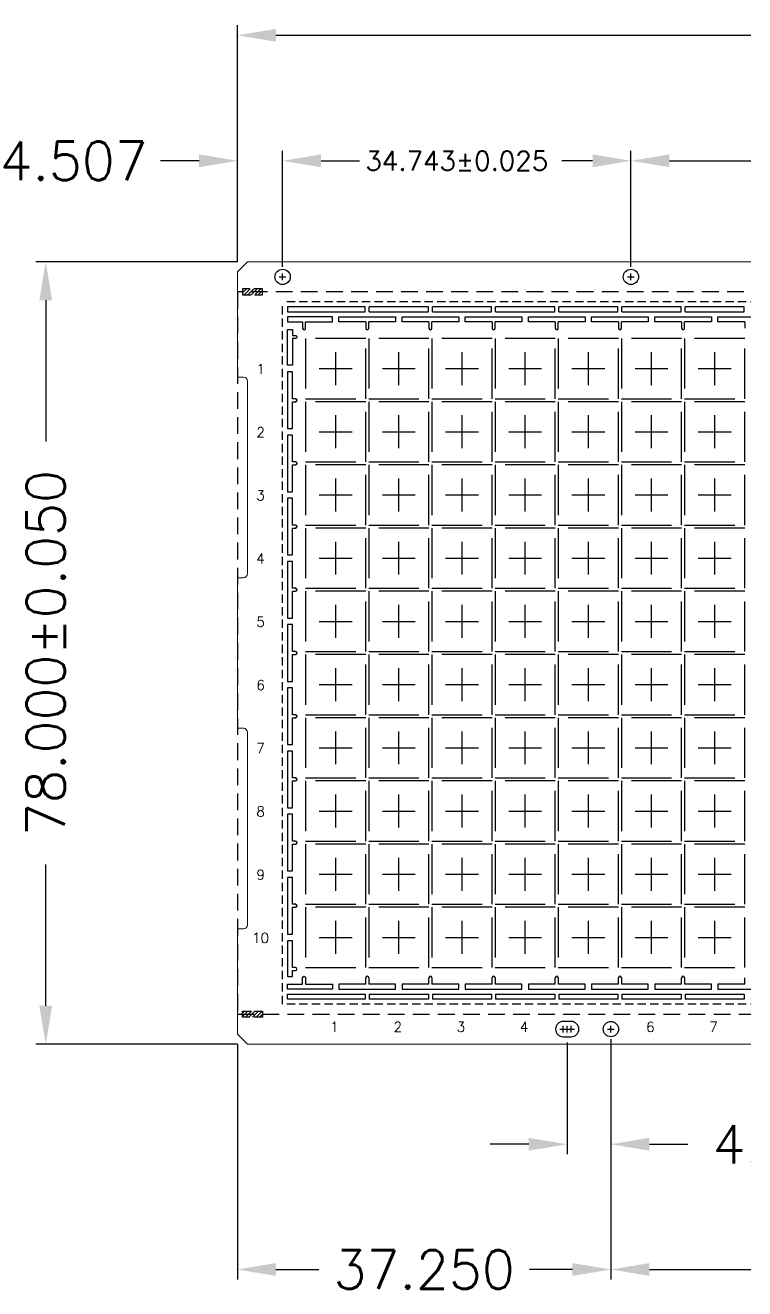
# Model space of a CAD drawing. Header units: inches. Extents: x 5 to 403, y 5 to 265.
# Drawn here: x 48.44 to 69.97, y 77.82 to 115.6 of the extents above; entities that cross this region are included whole.
import ezdxf

# ---------------------------------------------------------------- set-up
doc = ezdxf.new("R2010")
doc.units = ezdxf.units.IN
doc.header["$MEASUREMENT"] = 0
for name, pattern in [('CENTER', [2, 1.25, -0.25, 0.25, -0.25]), ('DASHED', [0.75, 0.5, -0.25]), ('HIDDEN', [0.375, 0.25, -0.125])]:
    doc.linetypes.add(name, pattern=pattern)
for name, color, linetype in [('1（实线、SECTION图示等）', 7, 'Continuous'), ('CEN(中心线)', 1, 'CENTER'), ('DIM(尺寸标注）', 4, 'Continuous'), ('EFFECTIVE AREA（塑封区域）', 4, 'HIDDEN'), ('PKG LINE（虚线）', 2, 'HIDDEN'), ('Tape(胶带、实线）', 4, 'Continuous')]:
    doc.layers.add(name, color=color, linetype=linetype)
doc.styles.add('SIMPLEX', font='SIMPLEX')
doc.styles.get("Standard").update_dxf_attribs({"font": ''})
doc.styles.get('Standard').set_extended_font_data('SimSun')

msp = doc.modelspace()

# ---------------------------------------------------------------- hatches: boundary and pattern name
at = {"layer": 'DIM(尺寸标注）'}
h = msp.add_hatch(dxfattribs=at)
h.set_pattern_fill('ANSI31', color=256, scale=0.6, style=0)
h.set_pattern_definition([(45, (-224.63369, 107.40307), (-0.053033009, 0.053033009), [])])
h.paths.add_polyline_path([(54.93635, 107.7195), (54.93635, 107.5395), (55.53635, 107.5395), (55.53635, 107.7195)])
h.paths.add_polyline_path([(54.93635, 85.9395), (54.93635, 86.1195), (55.53635, 86.1195), (55.53635, 85.9395)])
h.paths.add_polyline_path([(131.43635, 86.1195), (131.43635, 85.9395), (132.03635, 85.9395), (132.03635, 86.1195)])
h.paths.add_polyline_path([(131.43635, 107.5395), (131.43635, 107.7195), (132.03635, 107.7195), (132.03635, 107.5395)])

# ---------------------------------------------------------------- linework, layer by layer
at = {"layer": '1（实线、SECTION图示等）'}
for p, q in [((56.28635, 107.1795, 0.1444), (56.28635, 107.0295, 0.1444)), ((58.61135, 107.1795, 0.1444), (56.28635, 107.1795, 0.1444)), ((56.28635, 107.0295, 0.1444), (58.61135, 107.0295, 0.1444)), ((58.61135, 107.0295, 0.1444), (58.61135, 107.1795, 0.1444)), ((60.50135, 107.1795, 0.1444), (58.73135, 107.1795, 0.1444)), ((58.73135, 107.0295, 0.1444), (58.73135, 107.1795, 0.1444)), ((58.73135, 107.0295, 0.1444), (60.50135, 107.0295, 0.1444)), ((60.50135, 107.0295, 0.1444), (60.50135, 107.1795, 0.1444)), ((62.39135, 107.1795, 0.1444), (60.62135, 107.1795, 0.1444)), ((60.62135, 107.0295, 0.1444), (60.62135, 107.1795, 0.1444)), ((60.62135, 107.0295, 0.1444), (62.39135, 107.0295, 0.1444)), ((62.39135, 107.0295, 0.1444), (62.39135, 107.1795, 0.1444)), ((64.28135, 107.1795, 0.1444), (62.51135, 107.1795, 0.1444)), ((62.51135, 107.0295, 0.1444), (62.51135, 107.1795, 0.1444)), ((62.51135, 107.0295, 0.1444), (64.28135, 107.0295, 0.1444)), ((64.28135, 107.0295, 0.1444), (64.28135, 107.1795, 0.1444)), ((66.17135, 107.1795, 0.1444), (64.40135, 107.1795, 0.1444)), ((64.40135, 107.0295, 0.1444), (64.40135, 107.1795, 0.1444)), ((64.40135, 107.0295, 0.1444), (66.17135, 107.0295, 0.1444)), ((66.17135, 107.0295, 0.1444), (66.17135, 107.1795, 0.1444)), ((68.06135, 107.1795, 0.1444), (66.29135, 107.1795, 0.1444)), ((66.29135, 107.0295, 0.1444), (66.29135, 107.1795, 0.1444)), ((66.29135, 107.0295, 0.1444), (68.06135, 107.0295, 0.1444)), ((68.06135, 107.0295, 0.1444), (68.06135, 107.1795, 0.1444)), ((69.95135, 107.1795, 0.1444), (68.18135, 107.1795, 0.1444)), ((68.18135, 107.0295, 0.1444), (68.18135, 107.1795, 0.1444)), ((68.18135, 107.0295, 0.1444), (69.95135, 107.0295, 0.1444)), ((69.95135, 107.0295, 0.1444), (69.95135, 107.1795, 0.1444)), ((56.28635, 86.4795, 0.1444), (56.28635, 86.6295, 0.1444)), ((56.28635, 86.6295, 0.1444), (58.61135, 86.6295, 0.1444)), ((58.61135, 86.6295, 0.1444), (58.61135, 86.4795, 0.1444)), ((58.73135, 86.6295, 0.1444), (60.50135, 86.6295, 0.1444)), ((58.73135, 86.6295, 0.1444), (58.73135, 86.4795, 0.1444)), ((60.50135, 86.6295, 0.1444), (60.50135, 86.4795, 0.1444)), ((60.62135, 86.6295, 0.1444), (62.39135, 86.6295, 0.1444)), ((60.62135, 86.6295, 0.1444), (60.62135, 86.4795, 0.1444)), ((62.39135, 86.6295, 0.1444), (62.39135, 86.4795, 0.1444)), ((62.51135, 86.6295, 0.1444), (64.28135, 86.6295, 0.1444)), ((62.51135, 86.6295, 0.1444), (62.51135, 86.4795, 0.1444)), ((64.28135, 86.6295, 0.1444), (64.28135, 86.4795, 0.1444)), ((64.40135, 86.6295, 0.1444), (66.17135, 86.6295, 0.1444)), ((64.40135, 86.6295, 0.1444), (64.40135, 86.4795, 0.1444)), ((66.17135, 86.6295, 0.1444), (66.17135, 86.4795, 0.1444)), ((66.29135, 86.6295, 0.1444), (68.06135, 86.6295, 0.1444)), ((66.29135, 86.6295, 0.1444), (66.29135, 86.4795, 0.1444)), ((68.06135, 86.6295, 0.1444), (68.06135, 86.4795, 0.1444)), ((68.18135, 86.6295, 0.1444), (69.95135, 86.6295, 0.1444)), ((68.18135, 86.6295, 0.1444), (68.18135, 86.4795, 0.1444)), ((69.95135, 86.6295, 0.1444), (69.95135, 86.4795, 0.1444)), ((58.61135, 86.4795, 0.1444), (56.28635, 86.4795, 0.1444)), ((60.50135, 86.4795, 0.1444), (58.73135, 86.4795, 0.1444)), ((62.39135, 86.4795, 0.1444), (60.62135, 86.4795, 0.1444)), ((64.28135, 86.4795, 0.1444), (62.51135, 86.4795, 0.1444)), ((66.17135, 86.4795, 0.1444), (64.40135, 86.4795, 0.1444)), ((68.06135, 86.4795, 0.1444), (66.29135, 86.4795, 0.1444)), ((69.95135, 86.4795, 0.1444), (68.18135, 86.4795, 0.1444))]:
    msp.add_line(p, q, dxfattribs=at)
at = {"layer": '1（实线、SECTION图示等）', "ltscale": 10}
for p, q in [((57.82385, 106.7295, 0.1444), (57.82385, 106.8795, 0.1444)), ((57.82385, 106.8795, 0.1444), (59.51885, 106.8795, 0.1444)), ((58.62635, 106.7295, 0.1444), (57.82385, 106.7295, 0.1444)), ((58.62635, 106.7295, 0.1444), (58.62635, 106.5405, 0.1444)), ((59.51885, 106.7295, 0.1444), (58.71635, 106.7295, 0.1444)), ((58.71635, 106.5405, 0.1444), (58.71635, 106.7295, 0.1444)), ((59.51885, 106.8795, 0.1444), (59.51885, 106.7295, 0.1444)), ((59.71385, 106.7295, 0.1444), (59.71385, 106.8795, 0.1444)), ((59.71385, 106.8795, 0.1444), (61.40885, 106.8795, 0.1444)), ((60.51635, 106.7295, 0.1444), (59.71385, 106.7295, 0.1444)), ((60.51635, 106.7295, 0.1444), (60.51635, 106.5405, 0.1444)), ((61.40885, 106.7295, 0.1444), (60.60635, 106.7295, 0.1444)), ((60.60635, 106.5405, 0.1444), (60.60635, 106.7295, 0.1444)), ((61.40885, 106.8795, 0.1444), (61.40885, 106.7295, 0.1444)), ((61.60385, 106.7295, 0.1444), (61.60385, 106.8795, 0.1444)), ((61.60385, 106.8795, 0.1444), (63.29885, 106.8795, 0.1444)), ((62.40635, 106.7295, 0.1444), (61.60385, 106.7295, 0.1444)), ((62.40635, 106.7295, 0.1444), (62.40635, 106.5405, 0.1444)), ((63.29885, 106.7295, 0.1444), (62.49635, 106.7295, 0.1444)), ((62.49635, 106.5405, 0.1444), (62.49635, 106.7295, 0.1444)), ((63.29885, 106.8795, 0.1444), (63.29885, 106.7295, 0.1444)), ((63.49385, 106.7295, 0.1444), (63.49385, 106.8795, 0.1444)), ((63.49385, 106.8795, 0.1444), (65.18885, 106.8795, 0.1444)), ((64.29635, 106.7295, 0.1444), (63.49385, 106.7295, 0.1444)), ((64.29635, 106.7295, 0.1444), (64.29635, 106.5405, 0.1444)), ((65.18885, 106.7295, 0.1444), (64.38635, 106.7295, 0.1444)), ((64.38635, 106.5405, 0.1444), (64.38635, 106.7295, 0.1444)), ((65.18885, 106.8795, 0.1444), (65.18885, 106.7295, 0.1444)), ((65.38385, 106.7295, 0.1444), (65.38385, 106.8795, 0.1444)), ((65.38385, 106.8795, 0.1444), (67.07885, 106.8795, 0.1444)), ((66.18635, 106.7295, 0.1444), (65.38385, 106.7295, 0.1444)), ((66.18635, 106.7295, 0.1444), (66.18635, 106.5405, 0.1444)), ((67.07885, 106.7295, 0.1444), (66.27635, 106.7295, 0.1444)), ((66.27635, 106.5405, 0.1444), (66.27635, 106.7295, 0.1444)), ((67.07885, 106.8795, 0.1444), (67.07885, 106.7295, 0.1444)), ((67.27385, 106.7295, 0.1444), (67.27385, 106.8795, 0.1444)), ((67.27385, 106.8795, 0.1444), (68.96885, 106.8795, 0.1444)), ((68.07635, 106.7295, 0.1444), (67.27385, 106.7295, 0.1444)), ((68.07635, 106.7295, 0.1444), (68.07635, 106.5405, 0.1444)), ((68.96885, 106.7295, 0.1444), (68.16635, 106.7295, 0.1444)), ((68.16635, 106.5405, 0.1444), (68.16635, 106.7295, 0.1444)), ((68.96885, 106.8795, 0.1444), (68.96885, 106.7295, 0.1444)), ((69.16385, 106.7295, 0.1444), (69.16385, 106.8795, 0.1444)), ((69.16385, 106.8795, 0.1444), (70.85885, 106.8795, 0.1444)), ((69.96635, 106.7295, 0.1444), (69.16385, 106.7295, 0.1444)), ((69.96635, 106.7295, 0.1444), (69.96635, 106.5405, 0.1444)), ((58.62635, 86.9295, 0.1444), (57.82385, 86.9295, 0.1444)), ((57.82385, 86.9295, 0.1444), (57.82385, 86.7795, 0.1444)), ((58.62635, 86.9295, 0.1444), (58.62635, 87.1185, 0.1444)), ((58.71635, 87.1185, 0.1444), (58.71635, 86.9295, 0.1444)), ((59.51885, 86.9295, 0.1444), (58.71635, 86.9295, 0.1444)), ((59.51885, 86.7795, 0.1444), (59.51885, 86.9295, 0.1444)), ((60.51635, 86.9295, 0.1444), (59.71385, 86.9295, 0.1444)), ((59.71385, 86.9295, 0.1444), (59.71385, 86.7795, 0.1444)), ((60.51635, 86.9295, 0.1444), (60.51635, 87.1185, 0.1444)), ((60.60635, 87.1185, 0.1444), (60.60635, 86.9295, 0.1444)), ((61.40885, 86.9295, 0.1444), (60.60635, 86.9295, 0.1444)), ((61.40885, 86.7795, 0.1444), (61.40885, 86.9295, 0.1444)), ((62.40635, 86.9295, 0.1444), (61.60385, 86.9295, 0.1444)), ((61.60385, 86.9295, 0.1444), (61.60385, 86.7795, 0.1444)), ((62.40635, 86.9295, 0.1444), (62.40635, 87.1185, 0.1444)), ((62.49635, 87.1185, 0.1444), (62.49635, 86.9295, 0.1444)), ((63.29885, 86.9295, 0.1444), (62.49635, 86.9295, 0.1444)), ((63.29885, 86.7795, 0.1444), (63.29885, 86.9295, 0.1444)), ((64.29635, 86.9295, 0.1444), (63.49385, 86.9295, 0.1444)), ((63.49385, 86.9295, 0.1444), (63.49385, 86.7795, 0.1444)), ((64.29635, 86.9295, 0.1444), (64.29635, 87.1185, 0.1444)), ((64.38635, 87.1185, 0.1444), (64.38635, 86.9295, 0.1444)), ((65.18885, 86.9295, 0.1444), (64.38635, 86.9295, 0.1444)), ((65.18885, 86.7795, 0.1444), (65.18885, 86.9295, 0.1444)), ((66.18635, 86.9295, 0.1444), (65.38385, 86.9295, 0.1444)), ((65.38385, 86.9295, 0.1444), (65.38385, 86.7795, 0.1444)), ((66.18635, 86.9295, 0.1444), (66.18635, 87.1185, 0.1444)), ((66.27635, 87.1185, 0.1444), (66.27635, 86.9295, 0.1444)), ((67.07885, 86.9295, 0.1444), (66.27635, 86.9295, 0.1444)), ((67.07885, 86.7795, 0.1444), (67.07885, 86.9295, 0.1444)), ((68.07635, 86.9295, 0.1444), (67.27385, 86.9295, 0.1444)), ((67.27385, 86.9295, 0.1444), (67.27385, 86.7795, 0.1444)), ((68.07635, 86.9295, 0.1444), (68.07635, 87.1185, 0.1444)), ((68.16635, 87.1185, 0.1444), (68.16635, 86.9295, 0.1444)), ((68.96885, 86.9295, 0.1444), (68.16635, 86.9295, 0.1444)), ((68.96885, 86.7795, 0.1444), (68.96885, 86.9295, 0.1444)), ((69.96635, 86.9295, 0.1444), (69.16385, 86.9295, 0.1444)), ((69.16385, 86.9295, 0.1444), (69.16385, 86.7795, 0.1444)), ((69.96635, 86.9295, 0.1444), (69.96635, 87.1185, 0.1444)), ((57.82385, 86.7795, 0.1444), (59.51885, 86.7795, 0.1444)), ((59.71385, 86.7795, 0.1444), (61.40885, 86.7795, 0.1444)), ((61.60385, 86.7795, 0.1444), (63.29885, 86.7795, 0.1444)), ((63.49385, 86.7795, 0.1444), (65.18885, 86.7795, 0.1444)), ((65.38385, 86.7795, 0.1444), (67.07885, 86.7795, 0.1444)), ((67.27385, 86.7795, 0.1444), (68.96885, 86.7795, 0.1444)), ((69.16385, 86.7795, 0.1444), (70.85885, 86.7795, 0.1444))]:
    msp.add_line(p, q, dxfattribs=at)
at = {"layer": '1（实线、SECTION图示等）', "lineweight": 0, "elevation": 0.1444}
msp.add_lwpolyline([(131.88635, 85.1295), (55.08635, 85.1295), (54.78635, 85.4295), (54.78635, 88.5795), (54.96635, 88.5795, 0.41421356), (55.08635, 88.6995), (55.08635, 94.4595, 0.41421356), (54.96635, 94.5795), (54.78635, 94.5795), (54.78635, 99.0795), (54.96635, 99.0795, 0.41421356), (55.08635, 99.1995), (55.08635, 104.9595, 0.41421356), (54.96635, 105.0795), (54.78635, 105.0795), (54.78635, 108.2295), (55.08635, 108.5295), (131.88635, 108.5295)], format="xyb", dxfattribs=at)
at = {"layer": '1（实线、SECTION图示等）', "ltscale": 10, "elevation": 0.1444}
for points in [[(56.73635, 106.5405, 1), (56.82635, 106.5405), (56.82635, 106.7295), (57.62885, 106.7295), (57.62885, 106.8795), (56.28635, 106.8795), (56.28635, 106.7295), (56.73635, 106.7295)], [(56.73635, 87.1185, -1), (56.82635, 87.1185), (56.82635, 86.9295), (57.62885, 86.9295), (57.62885, 86.7795), (56.28635, 86.7795), (56.28635, 86.9295), (56.73635, 86.9295)]]:
    msp.add_lwpolyline(points, format="xyb", close=True, dxfattribs=at)
at = {"layer": '1（实线、SECTION图示等）', "elevation": 0.1444}
for points in [[(56.28635, 105.432), (56.28635, 106.5045), (56.43635, 106.5045), (56.43635, 106.3245), (56.52035, 106.3245, -1), (56.52035, 106.2345), (56.43635, 106.2345), (56.43635, 105.432)], [(56.28635, 88.227), (56.28635, 87.1545), (56.43635, 87.1545), (56.43635, 87.3345), (56.52035, 87.3345, 1), (56.52035, 87.4245), (56.43635, 87.4245), (56.43635, 88.227)], [(64.77275, 85.3545, 1), (64.77275, 85.8117), (64.53275, 85.8117, 1), (64.53275, 85.3545)]]:
    msp.add_lwpolyline(points, format="xyb", close=True, dxfattribs=at)
for points in [[(56.52035, 104.4345), (56.43635, 104.4345), (56.43635, 105.237), (56.28635, 105.237), (56.28635, 103.542), (56.43635, 103.542), (56.43635, 104.3445), (56.52035, 104.3445, 1), (56.52035, 104.4345, -1), (56.52035, 104.3445)], [(56.52035, 102.5445), (56.43635, 102.5445), (56.43635, 103.347), (56.28635, 103.347), (56.28635, 101.652), (56.43635, 101.652), (56.43635, 102.4545), (56.52035, 102.4545, 1), (56.52035, 102.5445, -1), (56.52035, 102.4545)], [(56.52035, 100.6545), (56.43635, 100.6545), (56.43635, 101.457), (56.28635, 101.457), (56.28635, 99.762), (56.43635, 99.762), (56.43635, 100.5645), (56.52035, 100.5645, 1), (56.52035, 100.6545, -1), (56.52035, 100.5645)], [(56.52035, 98.7645), (56.43635, 98.7645), (56.43635, 99.567), (56.28635, 99.567), (56.28635, 97.872), (56.43635, 97.872), (56.43635, 98.6745), (56.52035, 98.6745, 1), (56.52035, 98.7645, -1), (56.52035, 98.6745)], [(56.52035, 96.8745), (56.43635, 96.8745), (56.43635, 97.677), (56.28635, 97.677), (56.28635, 95.982), (56.43635, 95.982), (56.43635, 96.7845), (56.52035, 96.7845, 1), (56.52035, 96.8745, -1), (56.52035, 96.7845)], [(56.52035, 94.9845), (56.43635, 94.9845), (56.43635, 95.787), (56.28635, 95.787), (56.28635, 94.092), (56.43635, 94.092), (56.43635, 94.8945), (56.52035, 94.8945, 1), (56.52035, 94.9845, -1), (56.52035, 94.8945)], [(56.52035, 93.0945), (56.43635, 93.0945), (56.43635, 93.897), (56.28635, 93.897), (56.28635, 92.202), (56.43635, 92.202), (56.43635, 93.0045), (56.52035, 93.0045, 1), (56.52035, 93.0945, -1), (56.52035, 93.0045)], [(56.52035, 91.2045), (56.43635, 91.2045), (56.43635, 92.007), (56.28635, 92.007), (56.28635, 90.312), (56.43635, 90.312), (56.43635, 91.1145), (56.52035, 91.1145, 1), (56.52035, 91.2045, -1), (56.52035, 91.1145)], [(56.52035, 89.3145), (56.43635, 89.3145), (56.43635, 90.117), (56.28635, 90.117), (56.28635, 88.422), (56.43635, 88.422), (56.43635, 89.2245), (56.52035, 89.2245, 1), (56.52035, 89.3145, -1), (56.52035, 89.2245)]]:
    msp.add_lwpolyline(points, format="xyb", dxfattribs=at)
at = {"layer": '1（实线、SECTION图示等）'}
for centre in [(56.13845, 108.0759, 0.1444), (56.13845, 108.0759, 0.1444), (66.56135, 108.0759, 0.1444), (65.96135, 85.5831, 0.1444)]:
    msp.add_circle(centre, 0.2286, dxfattribs=at)
at = {"layer": '1（实线、SECTION图示等）', "ltscale": 10}
for centre, start, end in [((58.67135, 106.5405, 0.1444), 180, 0), ((60.56135, 106.5405, 0.1444), 180, 0), ((62.45135, 106.5405, 0.1444), 180, 0), ((64.34135, 106.5405, 0.1444), 180, 0), ((66.23135, 106.5405, 0.1444), 180, 0), ((68.12135, 106.5405, 0.1444), 180, 0), ((58.67135, 87.1185, 0.1444), 0, 180), ((60.56135, 87.1185, 0.1444), 0, 180), ((62.45135, 87.1185, 0.1444), 0, 180), ((64.34135, 87.1185, 0.1444), 0, 180), ((66.23135, 87.1185, 0.1444), 0, 180), ((68.12135, 87.1185, 0.1444), 0, 180)]:
    msp.add_arc(centre, 0.045, start, end, dxfattribs=at)
at = {"layer": 'CEN(中心线)', "linetype": 'CENTER', "ltscale": 1.6}
for p, q in [((57.72635, 104.84251, 0.1444), (57.72635, 105.82649, 0.1444)), ((59.61635, 104.84251, 0.1444), (59.61635, 105.82649, 0.1444)), ((61.50635, 104.84251, 0.1444), (61.50635, 105.82649, 0.1444)), ((63.39635, 104.84251, 0.1444), (63.39635, 105.82649, 0.1444)), ((65.28635, 104.84251, 0.1444), (65.28635, 105.82649, 0.1444)), ((67.17635, 104.84251, 0.1444), (67.17635, 105.82649, 0.1444)), ((69.06635, 104.84251, 0.1444), (69.06635, 105.82649, 0.1444)), ((57.23436, 105.3345, 0.1444), (58.21834, 105.3345, 0.1444)), ((59.12436, 105.3345, 0.1444), (60.10834, 105.3345, 0.1444)), ((61.01436, 105.3345, 0.1444), (61.99834, 105.3345, 0.1444)), ((62.90436, 105.3345, 0.1444), (63.88834, 105.3345, 0.1444)), ((64.79436, 105.3345, 0.1444), (65.77834, 105.3345, 0.1444)), ((66.68436, 105.3345, 0.1444), (67.66834, 105.3345, 0.1444)), ((68.57436, 105.3345, 0.1444), (69.55834, 105.3345, 0.1444)), ((57.72635, 102.95251, 0.1444), (57.72635, 103.93649, 0.1444)), ((59.61635, 102.95251, 0.1444), (59.61635, 103.93649, 0.1444)), ((61.50635, 102.95251, 0.1444), (61.50635, 103.93649, 0.1444)), ((63.39635, 102.95251, 0.1444), (63.39635, 103.93649, 0.1444)), ((65.28635, 102.95251, 0.1444), (65.28635, 103.93649, 0.1444)), ((67.17635, 102.95251, 0.1444), (67.17635, 103.93649, 0.1444)), ((69.06635, 102.95251, 0.1444), (69.06635, 103.93649, 0.1444)), ((57.23436, 103.4445, 0.1444), (58.21834, 103.4445, 0.1444)), ((59.12436, 103.4445, 0.1444), (60.10834, 103.4445, 0.1444)), ((61.01436, 103.4445, 0.1444), (61.99834, 103.4445, 0.1444)), ((62.90436, 103.4445, 0.1444), (63.88834, 103.4445, 0.1444)), ((64.79436, 103.4445, 0.1444), (65.77834, 103.4445, 0.1444)), ((66.68436, 103.4445, 0.1444), (67.66834, 103.4445, 0.1444)), ((68.57436, 103.4445, 0.1444), (69.55834, 103.4445, 0.1444)), ((57.72635, 101.06251, 0.1444), (57.72635, 102.04649, 0.1444)), ((59.61635, 101.06251, 0.1444), (59.61635, 102.04649, 0.1444)), ((61.50635, 101.06251, 0.1444), (61.50635, 102.04649, 0.1444)), ((63.39635, 101.06251, 0.1444), (63.39635, 102.04649, 0.1444)), ((65.28635, 101.06251, 0.1444), (65.28635, 102.04649, 0.1444)), ((67.17635, 101.06251, 0.1444), (67.17635, 102.04649, 0.1444)), ((69.06635, 101.06251, 0.1444), (69.06635, 102.04649, 0.1444)), ((57.23436, 101.5545, 0.1444), (58.21834, 101.5545, 0.1444)), ((59.12436, 101.5545, 0.1444), (60.10834, 101.5545, 0.1444)), ((61.01436, 101.5545, 0.1444), (61.99834, 101.5545, 0.1444)), ((62.90436, 101.5545, 0.1444), (63.88834, 101.5545, 0.1444)), ((64.79436, 101.5545, 0.1444), (65.77834, 101.5545, 0.1444)), ((66.68436, 101.5545, 0.1444), (67.66834, 101.5545, 0.1444)), ((68.57436, 101.5545, 0.1444), (69.55834, 101.5545, 0.1444)), ((57.72635, 99.17251, 0.1444), (57.72635, 100.15649, 0.1444)), ((59.61635, 99.17251, 0.1444), (59.61635, 100.15649, 0.1444)), ((61.50635, 99.17251, 0.1444), (61.50635, 100.15649, 0.1444)), ((63.39635, 99.17251, 0.1444), (63.39635, 100.15649, 0.1444)), ((65.28635, 99.17251, 0.1444), (65.28635, 100.15649, 0.1444)), ((67.17635, 99.17251, 0.1444), (67.17635, 100.15649, 0.1444)), ((69.06635, 99.17251, 0.1444), (69.06635, 100.15649, 0.1444)), ((57.23436, 99.6645, 0.1444), (58.21834, 99.6645, 0.1444)), ((59.12436, 99.6645, 0.1444), (60.10834, 99.6645, 0.1444)), ((61.01436, 99.6645, 0.1444), (61.99834, 99.6645, 0.1444)), ((62.90436, 99.6645, 0.1444), (63.88834, 99.6645, 0.1444)), ((64.79436, 99.6645, 0.1444), (65.77834, 99.6645, 0.1444)), ((66.68436, 99.6645, 0.1444), (67.66834, 99.6645, 0.1444)), ((68.57436, 99.6645, 0.1444), (69.55834, 99.6645, 0.1444)), ((57.72635, 97.28251, 0.1444), (57.72635, 98.26649, 0.1444)), ((59.61635, 97.28251, 0.1444), (59.61635, 98.26649, 0.1444)), ((61.50635, 97.28251, 0.1444), (61.50635, 98.26649, 0.1444)), ((63.39635, 97.28251, 0.1444), (63.39635, 98.26649, 0.1444)), ((65.28635, 97.28251, 0.1444), (65.28635, 98.26649, 0.1444)), ((67.17635, 97.28251, 0.1444), (67.17635, 98.26649, 0.1444)), ((69.06635, 97.28251, 0.1444), (69.06635, 98.26649, 0.1444)), ((57.23436, 97.7745, 0.1444), (58.21834, 97.7745, 0.1444)), ((59.12436, 97.7745, 0.1444), (60.10834, 97.7745, 0.1444)), ((61.01436, 97.7745, 0.1444), (61.99834, 97.7745, 0.1444)), ((62.90436, 97.7745, 0.1444), (63.88834, 97.7745, 0.1444)), ((64.79436, 97.7745, 0.1444), (65.77834, 97.7745, 0.1444)), ((66.68436, 97.7745, 0.1444), (67.66834, 97.7745, 0.1444)), ((68.57436, 97.7745, 0.1444), (69.55834, 97.7745, 0.1444)), ((57.72635, 95.39251, 0.1444), (57.72635, 96.37649, 0.1444)), ((59.61635, 95.39251, 0.1444), (59.61635, 96.37649, 0.1444)), ((61.50635, 95.39251, 0.1444), (61.50635, 96.37649, 0.1444)), ((63.39635, 95.39251, 0.1444), (63.39635, 96.37649, 0.1444)), ((65.28635, 95.39251, 0.1444), (65.28635, 96.37649, 0.1444)), ((67.17635, 95.39251, 0.1444), (67.17635, 96.37649, 0.1444)), ((69.06635, 95.39251, 0.1444), (69.06635, 96.37649, 0.1444)), ((57.23436, 95.8845, 0.1444), (58.21834, 95.8845, 0.1444)), ((59.12436, 95.8845, 0.1444), (60.10834, 95.8845, 0.1444)), ((61.01436, 95.8845, 0.1444), (61.99834, 95.8845, 0.1444)), ((62.90436, 95.8845, 0.1444), (63.88834, 95.8845, 0.1444)), ((64.79436, 95.8845, 0.1444), (65.77834, 95.8845, 0.1444)), ((66.68436, 95.8845, 0.1444), (67.66834, 95.8845, 0.1444)), ((68.57436, 95.8845, 0.1444), (69.55834, 95.8845, 0.1444)), ((57.72635, 93.50251, 0.1444), (57.72635, 94.48649, 0.1444)), ((59.61635, 93.50251, 0.1444), (59.61635, 94.48649, 0.1444)), ((61.50635, 93.50251, 0.1444), (61.50635, 94.48649, 0.1444)), ((63.39635, 93.50251, 0.1444), (63.39635, 94.48649, 0.1444)), ((65.28635, 93.50251, 0.1444), (65.28635, 94.48649, 0.1444)), ((67.17635, 93.50251, 0.1444), (67.17635, 94.48649, 0.1444)), ((69.06635, 93.50251, 0.1444), (69.06635, 94.48649, 0.1444)), ((57.23436, 93.9945, 0.1444), (58.21834, 93.9945, 0.1444)), ((59.12436, 93.9945, 0.1444), (60.10834, 93.9945, 0.1444)), ((61.01436, 93.9945, 0.1444), (61.99834, 93.9945, 0.1444)), ((62.90436, 93.9945, 0.1444), (63.88834, 93.9945, 0.1444)), ((64.79436, 93.9945, 0.1444), (65.77834, 93.9945, 0.1444)), ((66.68436, 93.9945, 0.1444), (67.66834, 93.9945, 0.1444)), ((68.57436, 93.9945, 0.1444), (69.55834, 93.9945, 0.1444)), ((57.72635, 91.61251, 0.1444), (57.72635, 92.59649, 0.1444)), ((59.61635, 91.61251, 0.1444), (59.61635, 92.59649, 0.1444)), ((61.50635, 91.61251, 0.1444), (61.50635, 92.59649, 0.1444)), ((63.39635, 91.61251, 0.1444), (63.39635, 92.59649, 0.1444)), ((65.28635, 91.61251, 0.1444), (65.28635, 92.59649, 0.1444)), ((67.17635, 91.61251, 0.1444), (67.17635, 92.59649, 0.1444)), ((69.06635, 91.61251, 0.1444), (69.06635, 92.59649, 0.1444)), ((57.23436, 92.1045, 0.1444), (58.21834, 92.1045, 0.1444)), ((59.12436, 92.1045, 0.1444), (60.10834, 92.1045, 0.1444)), ((61.01436, 92.1045, 0.1444), (61.99834, 92.1045, 0.1444)), ((62.90436, 92.1045, 0.1444), (63.88834, 92.1045, 0.1444)), ((64.79436, 92.1045, 0.1444), (65.77834, 92.1045, 0.1444)), ((66.68436, 92.1045, 0.1444), (67.66834, 92.1045, 0.1444)), ((68.57436, 92.1045, 0.1444), (69.55834, 92.1045, 0.1444)), ((57.72635, 89.72251, 0.1444), (57.72635, 90.70649, 0.1444)), ((59.61635, 89.72251, 0.1444), (59.61635, 90.70649, 0.1444)), ((61.50635, 89.72251, 0.1444), (61.50635, 90.70649, 0.1444)), ((63.39635, 89.72251, 0.1444), (63.39635, 90.70649, 0.1444)), ((65.28635, 89.72251, 0.1444), (65.28635, 90.70649, 0.1444)), ((67.17635, 89.72251, 0.1444), (67.17635, 90.70649, 0.1444)), ((69.06635, 89.72251, 0.1444), (69.06635, 90.70649, 0.1444)), ((57.23436, 90.2145, 0.1444), (58.21834, 90.2145, 0.1444)), ((59.12436, 90.2145, 0.1444), (60.10834, 90.2145, 0.1444)), ((61.01436, 90.2145, 0.1444), (61.99834, 90.2145, 0.1444)), ((62.90436, 90.2145, 0.1444), (63.88834, 90.2145, 0.1444)), ((64.79436, 90.2145, 0.1444), (65.77834, 90.2145, 0.1444)), ((66.68436, 90.2145, 0.1444), (67.66834, 90.2145, 0.1444)), ((68.57436, 90.2145, 0.1444), (69.55834, 90.2145, 0.1444)), ((57.72635, 87.83251, 0.1444), (57.72635, 88.81649, 0.1444)), ((59.61635, 87.83251, 0.1444), (59.61635, 88.81649, 0.1444)), ((61.50635, 87.83251, 0.1444), (61.50635, 88.81649, 0.1444)), ((63.39635, 87.83251, 0.1444), (63.39635, 88.81649, 0.1444)), ((65.28635, 87.83251, 0.1444), (65.28635, 88.81649, 0.1444)), ((67.17635, 87.83251, 0.1444), (67.17635, 88.81649, 0.1444)), ((69.06635, 87.83251, 0.1444), (69.06635, 88.81649, 0.1444)), ((57.23436, 88.3245, 0.1444), (58.21834, 88.3245, 0.1444)), ((59.12436, 88.3245, 0.1444), (60.10834, 88.3245, 0.1444)), ((61.01436, 88.3245, 0.1444), (61.99834, 88.3245, 0.1444)), ((62.90436, 88.3245, 0.1444), (63.88834, 88.3245, 0.1444)), ((64.79436, 88.3245, 0.1444), (65.77834, 88.3245, 0.1444)), ((66.68436, 88.3245, 0.1444), (67.66834, 88.3245, 0.1444)), ((68.57436, 88.3245, 0.1444), (69.55834, 88.3245, 0.1444))]:
    msp.add_line(p, q, dxfattribs=at)
at = {"layer": 'DIM(尺寸标注）'}
for p, q in [((54.78635, 108.5295, 0.1444), (54.78635, 115.60055, 0.1444)), ((55.93635, 115.30055, 0.1444), (86.72444, 115.30055, 0.1444)), ((54.78635, 108.5295, 0.1444), (54.78635, 111.8473, 0.1444)), ((56.13845, 108.3759, 0.1444), (56.13845, 111.8473, 0.1444)), ((56.13845, 108.3759, 0.1444), (56.13845, 111.8473, 0.1444)), ((66.56135, 108.3759, 0.1444), (66.56135, 111.8473, 0.1444)), ((66.56135, 108.3759, 0.1444), (66.56135, 111.8473, 0.1444)), ((53.63635, 111.5473, 0.1444), (52.48635, 111.5473, 0.1444)), ((57.28845, 111.5473, 0.1444), (58.43845, 111.5473, 0.1444)), ((57.28845, 111.5473, 0.1444), (58.20228, 111.5473, 0.1444)), ((65.41135, 111.5473, 0.1444), (64.49752, 111.5473, 0.1444)), ((67.71135, 111.5473, 0.1444), (72.74825, 111.5473, 0.1444)), ((54.78635, 108.5295, 0.1444), (48.75006, 108.5295, 0.1444)), ((56.03845, 108.0759, 0.1444), (56.23845, 108.0759, 0.1444)), ((56.13845, 107.9759, 0.1444), (56.13845, 108.1759, 0.1444)), ((66.46135, 108.0759, 0.1444), (66.66135, 108.0759, 0.1444)), ((66.56135, 107.9759, 0.1444), (66.56135, 108.1759, 0.1444)), ((49.05006, 107.3795, 0.1444), (49.05006, 103.15331, 0.1444)), ((49.05006, 86.2795, 0.1444), (49.05006, 90.50569, 0.1444)), ((64.43275, 85.5831, 0.1444), (64.63275, 85.5831, 0.1444)), ((64.53275, 85.4831, 0.1444), (64.53275, 85.6831, 0.1444)), ((64.55275, 85.5831, 0.1444), (64.75275, 85.5831, 0.1444)), ((64.65275, 85.4831, 0.1444), (64.65275, 85.6831, 0.1444)), ((64.67275, 85.5831, 0.1444), (64.87275, 85.5831, 0.1444)), ((64.77275, 85.4831, 0.1444), (64.77275, 85.6831, 0.1444)), ((65.86135, 85.5831, 0.1444), (66.06135, 85.5831, 0.1444)), ((65.96135, 85.4831, 0.1444), (65.96135, 85.6831, 0.1444)), ((54.78635, 85.1295, 0.1444), (48.75006, 85.1295, 0.1444)), ((54.78635, 85.1295, 0.1444), (54.78635, 78.09433, 0.1444)), ((64.65275, 85.1831, 0.1444), (64.65275, 81.83964, 0.1444)), ((65.96135, 85.2831, 0.1444), (65.96135, 78.09433, 0.1444)), ((65.96135, 85.2831, 0.1444), (65.96135, 78.09433, 0.1444)), ((65.96135, 85.1831, 0.1444), (65.96135, 81.83964, 0.1444)), ((63.50275, 82.13964, 0.1444), (62.35275, 82.13964, 0.1444)), ((67.11135, 82.13964, 0.1444), (68.26135, 82.13964, 0.1444)), ((55.93635, 78.39433, 0.1444), (57.22623, 78.39433, 0.1444)), ((64.81135, 78.39433, 0.1444), (63.52147, 78.39433, 0.1444)), ((67.11135, 78.39433, 0.1444), (72.14825, 78.39433, 0.1444))]:
    msp.add_line(p, q, dxfattribs=at)
at = {"layer": 'DIM(尺寸标注）', "linetype": 'HIDDEN', "elevation": 0.1444}
for points in [[(54.93635, 107.7195), (54.93635, 107.5395), (55.53635, 107.5395), (55.53635, 107.7195)], [(54.93635, 85.9395), (54.93635, 86.1195), (55.53635, 86.1195), (55.53635, 85.9395)]]:
    msp.add_lwpolyline(points, close=True, dxfattribs=at)
at = {"layer": 'DIM(尺寸标注）'}
for points in [[(55.93635, 115.49222, 0.1444), (55.93635, 115.10888, 0.1444), (54.78635, 115.30055, 0.1444)], [(53.63635, 111.73897, 0.1444), (53.63635, 111.35563, 0.1444), (54.78635, 111.5473, 0.1444)], [(57.28845, 111.73897, 0.1444), (57.28845, 111.35563, 0.1444), (56.13845, 111.5473, 0.1444)], [(57.28845, 111.73897, 0.1444), (57.28845, 111.35563, 0.1444), (56.13845, 111.5473, 0.1444)], [(65.41135, 111.73897, 0.1444), (65.41135, 111.35563, 0.1444), (66.56135, 111.5473, 0.1444)], [(67.71135, 111.73897, 0.1444), (67.71135, 111.35563, 0.1444), (66.56135, 111.5473, 0.1444)], [(48.8584, 107.3795, 0.1444), (49.24173, 107.3795, 0.1444), (49.05006, 108.5295, 0.1444)], [(48.8584, 86.2795, 0.1444), (49.24173, 86.2795, 0.1444), (49.05006, 85.1295, 0.1444)], [(63.50275, 82.33131, 0.1444), (63.50275, 81.94797, 0.1444), (64.65275, 82.13964, 0.1444)], [(67.11135, 82.33131, 0.1444), (67.11135, 81.94797, 0.1444), (65.96135, 82.13964, 0.1444)], [(55.93635, 78.586, 0.1444), (55.93635, 78.20266, 0.1444), (54.78635, 78.39433, 0.1444)], [(64.81135, 78.586, 0.1444), (64.81135, 78.20266, 0.1444), (65.96135, 78.39433, 0.1444)], [(67.11135, 78.586, 0.1444), (67.11135, 78.20266, 0.1444), (65.96135, 78.39433, 0.1444)]]:
    msp.add_solid(points, dxfattribs=at)
at = {"layer": 'EFFECTIVE AREA（塑封区域）'}
for p, q in [((56.13635, 86.3295, 0.1444), (56.13635, 107.3295, 0.1444)), ((131.13635, 107.3295, 0.1444), (56.13635, 107.3295, 0.1444)), ((56.13635, 86.3295, 0.1444), (56.13635, 107.3295, 0.1444)), ((131.13635, 86.3295, 0.1444), (56.13635, 86.3295, 0.1444)), ((131.13635, 86.3295, 0.1444), (56.13635, 86.3295, 0.1444))]:
    msp.add_line(p, q, dxfattribs=at)
at = {"layer": 'EFFECTIVE AREA（塑封区域）', "elevation": 0.1444}
msp.add_lwpolyline([(131.13635, 86.3295), (131.13635, 107.3295), (56.13635, 107.3295)], dxfattribs=at)
at = {"layer": 'PKG LINE（虚线）', "color": 2, "linetype": 'CENTER', "ltscale": 1.2, "elevation": 0.1444}
for points in [[(56.82635, 104.4345), (58.62635, 104.4345), (58.62635, 106.2345), (56.82635, 106.2345)], [(58.71635, 104.4345), (60.51635, 104.4345), (60.51635, 106.2345), (58.71635, 106.2345)], [(60.60635, 104.4345), (62.40635, 104.4345), (62.40635, 106.2345), (60.60635, 106.2345)], [(62.49635, 104.4345), (64.29635, 104.4345), (64.29635, 106.2345), (62.49635, 106.2345)], [(64.38635, 104.4345), (66.18635, 104.4345), (66.18635, 106.2345), (64.38635, 106.2345)], [(66.27635, 104.4345), (68.07635, 104.4345), (68.07635, 106.2345), (66.27635, 106.2345)], [(68.16635, 104.4345), (69.96635, 104.4345), (69.96635, 106.2345), (68.16635, 106.2345)], [(56.82635, 102.5445), (58.62635, 102.5445), (58.62635, 104.3445), (56.82635, 104.3445)], [(58.71635, 102.5445), (60.51635, 102.5445), (60.51635, 104.3445), (58.71635, 104.3445)], [(60.60635, 102.5445), (62.40635, 102.5445), (62.40635, 104.3445), (60.60635, 104.3445)], [(62.49635, 102.5445), (64.29635, 102.5445), (64.29635, 104.3445), (62.49635, 104.3445)], [(64.38635, 102.5445), (66.18635, 102.5445), (66.18635, 104.3445), (64.38635, 104.3445)], [(66.27635, 102.5445), (68.07635, 102.5445), (68.07635, 104.3445), (66.27635, 104.3445)], [(68.16635, 102.5445), (69.96635, 102.5445), (69.96635, 104.3445), (68.16635, 104.3445)], [(56.82635, 100.6545), (58.62635, 100.6545), (58.62635, 102.4545), (56.82635, 102.4545)], [(58.71635, 100.6545), (60.51635, 100.6545), (60.51635, 102.4545), (58.71635, 102.4545)], [(60.60635, 100.6545), (62.40635, 100.6545), (62.40635, 102.4545), (60.60635, 102.4545)], [(62.49635, 100.6545), (64.29635, 100.6545), (64.29635, 102.4545), (62.49635, 102.4545)], [(64.38635, 100.6545), (66.18635, 100.6545), (66.18635, 102.4545), (64.38635, 102.4545)], [(66.27635, 100.6545), (68.07635, 100.6545), (68.07635, 102.4545), (66.27635, 102.4545)], [(68.16635, 100.6545), (69.96635, 100.6545), (69.96635, 102.4545), (68.16635, 102.4545)], [(56.82635, 98.7645), (58.62635, 98.7645), (58.62635, 100.5645), (56.82635, 100.5645)], [(58.71635, 98.7645), (60.51635, 98.7645), (60.51635, 100.5645), (58.71635, 100.5645)], [(60.60635, 98.7645), (62.40635, 98.7645), (62.40635, 100.5645), (60.60635, 100.5645)], [(62.49635, 98.7645), (64.29635, 98.7645), (64.29635, 100.5645), (62.49635, 100.5645)], [(64.38635, 98.7645), (66.18635, 98.7645), (66.18635, 100.5645), (64.38635, 100.5645)], [(66.27635, 98.7645), (68.07635, 98.7645), (68.07635, 100.5645), (66.27635, 100.5645)], [(68.16635, 98.7645), (69.96635, 98.7645), (69.96635, 100.5645), (68.16635, 100.5645)], [(56.82635, 96.8745), (58.62635, 96.8745), (58.62635, 98.6745), (56.82635, 98.6745)], [(58.71635, 96.8745), (60.51635, 96.8745), (60.51635, 98.6745), (58.71635, 98.6745)], [(60.60635, 96.8745), (62.40635, 96.8745), (62.40635, 98.6745), (60.60635, 98.6745)], [(62.49635, 96.8745), (64.29635, 96.8745), (64.29635, 98.6745), (62.49635, 98.6745)], [(64.38635, 96.8745), (66.18635, 96.8745), (66.18635, 98.6745), (64.38635, 98.6745)], [(66.27635, 96.8745), (68.07635, 96.8745), (68.07635, 98.6745), (66.27635, 98.6745)], [(68.16635, 96.8745), (69.96635, 96.8745), (69.96635, 98.6745), (68.16635, 98.6745)], [(56.82635, 94.9845), (58.62635, 94.9845), (58.62635, 96.7845), (56.82635, 96.7845)], [(58.71635, 94.9845), (60.51635, 94.9845), (60.51635, 96.7845), (58.71635, 96.7845)], [(60.60635, 94.9845), (62.40635, 94.9845), (62.40635, 96.7845), (60.60635, 96.7845)], [(62.49635, 94.9845), (64.29635, 94.9845), (64.29635, 96.7845), (62.49635, 96.7845)], [(64.38635, 94.9845), (66.18635, 94.9845), (66.18635, 96.7845), (64.38635, 96.7845)], [(66.27635, 94.9845), (68.07635, 94.9845), (68.07635, 96.7845), (66.27635, 96.7845)], [(68.16635, 94.9845), (69.96635, 94.9845), (69.96635, 96.7845), (68.16635, 96.7845)], [(56.82635, 93.0945), (58.62635, 93.0945), (58.62635, 94.8945), (56.82635, 94.8945)], [(58.71635, 93.0945), (60.51635, 93.0945), (60.51635, 94.8945), (58.71635, 94.8945)], [(60.60635, 93.0945), (62.40635, 93.0945), (62.40635, 94.8945), (60.60635, 94.8945)], [(62.49635, 93.0945), (64.29635, 93.0945), (64.29635, 94.8945), (62.49635, 94.8945)], [(64.38635, 93.0945), (66.18635, 93.0945), (66.18635, 94.8945), (64.38635, 94.8945)], [(66.27635, 93.0945), (68.07635, 93.0945), (68.07635, 94.8945), (66.27635, 94.8945)], [(68.16635, 93.0945), (69.96635, 93.0945), (69.96635, 94.8945), (68.16635, 94.8945)], [(56.82635, 91.2045), (58.62635, 91.2045), (58.62635, 93.0045), (56.82635, 93.0045)], [(58.71635, 91.2045), (60.51635, 91.2045), (60.51635, 93.0045), (58.71635, 93.0045)], [(60.60635, 91.2045), (62.40635, 91.2045), (62.40635, 93.0045), (60.60635, 93.0045)], [(62.49635, 91.2045), (64.29635, 91.2045), (64.29635, 93.0045), (62.49635, 93.0045)], [(64.38635, 91.2045), (66.18635, 91.2045), (66.18635, 93.0045), (64.38635, 93.0045)], [(66.27635, 91.2045), (68.07635, 91.2045), (68.07635, 93.0045), (66.27635, 93.0045)], [(68.16635, 91.2045), (69.96635, 91.2045), (69.96635, 93.0045), (68.16635, 93.0045)], [(56.82635, 89.3145), (58.62635, 89.3145), (58.62635, 91.1145), (56.82635, 91.1145)], [(58.71635, 89.3145), (60.51635, 89.3145), (60.51635, 91.1145), (58.71635, 91.1145)], [(60.60635, 89.3145), (62.40635, 89.3145), (62.40635, 91.1145), (60.60635, 91.1145)], [(62.49635, 89.3145), (64.29635, 89.3145), (64.29635, 91.1145), (62.49635, 91.1145)], [(64.38635, 89.3145), (66.18635, 89.3145), (66.18635, 91.1145), (64.38635, 91.1145)], [(66.27635, 89.3145), (68.07635, 89.3145), (68.07635, 91.1145), (66.27635, 91.1145)], [(68.16635, 89.3145), (69.96635, 89.3145), (69.96635, 91.1145), (68.16635, 91.1145)], [(56.82635, 87.4245), (58.62635, 87.4245), (58.62635, 89.2245), (56.82635, 89.2245)], [(58.71635, 87.4245), (60.51635, 87.4245), (60.51635, 89.2245), (58.71635, 89.2245)], [(60.60635, 87.4245), (62.40635, 87.4245), (62.40635, 89.2245), (60.60635, 89.2245)], [(62.49635, 87.4245), (64.29635, 87.4245), (64.29635, 89.2245), (62.49635, 89.2245)], [(64.38635, 87.4245), (66.18635, 87.4245), (66.18635, 89.2245), (64.38635, 89.2245)], [(66.27635, 87.4245), (68.07635, 87.4245), (68.07635, 89.2245), (66.27635, 89.2245)], [(68.16635, 87.4245), (69.96635, 87.4245), (69.96635, 89.2245), (68.16635, 89.2245)]]:
    msp.add_lwpolyline(points, close=True, dxfattribs=at)
at = {"layer": 'Tape(胶带、实线）', "linetype": 'DASHED'}
for p, q in [((132.18635, 107.6295, 0.1444), (54.78635, 107.6295, 0.1444)), ((54.78635, 107.6295, 0.1444), (54.78635, 86.0295, 0.1444)), ((54.78635, 86.0295, 0.1444), (132.18635, 86.0295, 0.1444))]:
    msp.add_line(p, q, dxfattribs=at)

# ---------------------------------------------------------------- texts
at = {"layer": 'DIM(尺寸标注）', "attachment_point": 5, "style": 'SIMPLEX'}
for s, insert, char_height in [('4.507', (49.88635, 111.5473, 0.1444), 1.15), ('34.743±0.025', (61.3499, 111.5473, 0.1444), 0.575), ('4.362 TYP', (72.96968, 82.13964, 0.1444), 1.15), ('37.250', (60.37385, 78.39433, 0.1444), 1.15)]:
    msp.add_mtext(s, dxfattribs=dict(at, insert=insert, char_height=char_height))
at = {"layer": 'DIM(尺寸标注）', "lineweight": 0, "char_height": 0.2976191, "attachment_point": 5}
for s, insert in [('{\\Fsimplex|c134;1}', (55.47838, 105.3217, 0.10719)), ('{\\Fsimplex|c0;2}', (55.47838, 103.4317, 0.10719)), ('{\\Fsimplex|c0;3}', (55.47838, 101.5417, 0.10719)), ('{\\Fsimplex|c0;4}', (55.47838, 99.6517, 0.10719)), ('{\\Fsimplex|c0;5}', (55.47838, 97.7617, 0.10719)), ('{\\Fsimplex|c0;6}', (55.47838, 95.8717, 0.10719)), ('{\\Fsimplex|c0;7}', (55.47838, 93.9817, 0.10719)), ('{\\Fsimplex|c0;8}', (55.47838, 92.0917, 0.10719)), ('{\\Fsimplex|c0;9}', (55.47838, 90.2017, 0.10719)), ('{\\Fsimplex|c134;1\\Fsimplex|c0;0}', (55.47838, 88.3117, 0.10719))]:
    msp.add_mtext(s, dxfattribs=dict(at, insert=insert))
at = {"layer": 'DIM(尺寸标注）', "insert": (49.05006, 96.8295, 0.1444), "char_height": 1.15, "attachment_point": 5, "rotation": 90, "style": 'SIMPLEX'}
msp.add_mtext('78.000±0.050', dxfattribs=at)
at = {"layer": 'DIM(尺寸标注）', "char_height": 0.2976191, "attachment_point": 5}
for s, insert in [('{\\Fsimplex|c134;1}', (57.69255, 85.65001, 0.12059)), ('{\\Fsimplex|c0;2}', (59.58255, 85.65001, 0.12059)), ('{\\Fsimplex|c0;3}', (61.47255, 85.65001, 0.12059)), ('{\\Fsimplex|c0;4}', (63.36255, 85.65001, 0.12059)), ('{\\Fsimplex|c134;6}', (67.14255, 85.65001, 0.12059)), ('{\\Fsimplex|c0;7}', (69.03255, 85.65001, 0.12059))]:
    msp.add_mtext(s, dxfattribs=dict(at, insert=insert))

doc.saveas('drawing.dxf')
